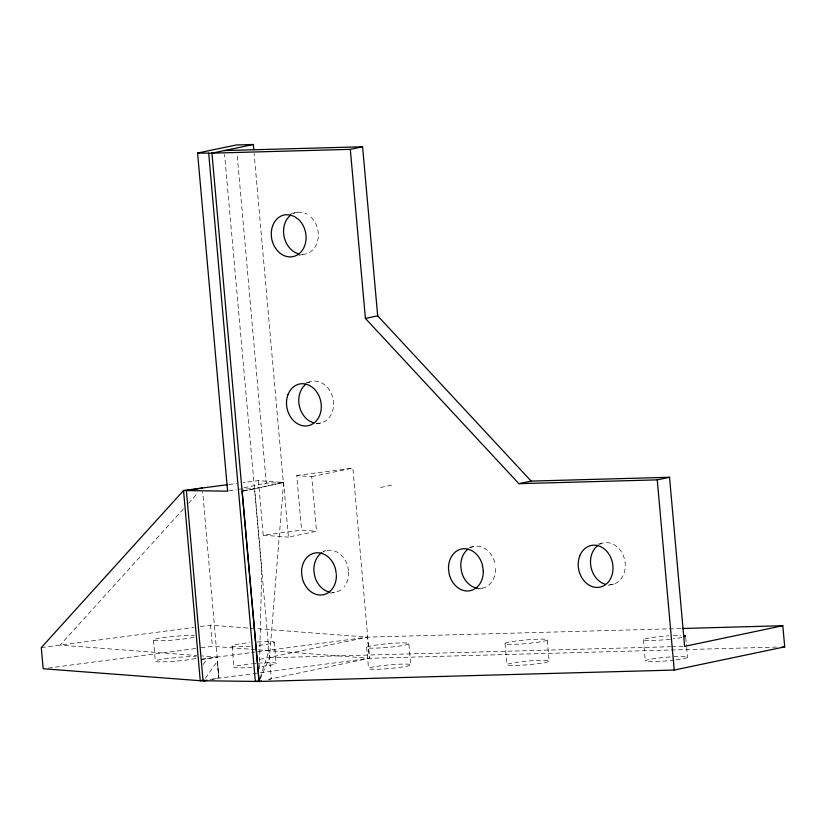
<?xml version="1.0" encoding="UTF-8"?>
<svg xmlns="http://www.w3.org/2000/svg" width="826" height="826" viewBox="0 0 826 826"><rect width="100%" height="100%" fill="white"/><g stroke="black" fill="none" stroke-linecap="round" stroke-linejoin="round"><path stroke-width="0.62" stroke-dasharray="4.13 3.1" d="M259.395 668.626L261.759 569.744L224.558 154.431M268.884 679.406L271.331 678.889L269.483 657.754L283.597 482.518L258.393 480.598L243.102 482.621M260.262 677.785L268.853 650.795L254.666 488.693L237.372 489.168M260.076 679.209L269.483 657.754L268.853 650.795M205.457 678.208L217.434 661.151L219.035 678.218L369.563 658.281L776.967 647.078M203.113 664.476L207.76 658.332M183.382 508.971L60.102 645.116L196.733 655.534M188.555 503.261L198.044 492.781M264.537 483.871L266.302 483.117L283.328 482.642L254.119 153.471M243.35 491.005L283.328 482.642M254.387 488.703L283.597 482.518L288.408 537.127L316.523 531.294L311.722 476.685L296.751 475.518L301.583 530.127L316.523 531.294M290.742 213.686L298.103 212.137L302.646 212.427L307.065 214.13M298.888 255.317L303.792 254.284M306.198 382.748L309.874 381.973M316.337 423.841L322.47 422.551M311.722 476.685L352.867 468.074L369.563 658.281L268.873 679.292M380.497 487.474L392.773 484.893M323.4 551.252L325.857 550.736M469.519 547.349L473.205 546.585M330.524 593.192L336.657 591.901M597.9 544.2L601.586 543.425M478.223 589.021L483.138 587.988M608.05 585.293L614.183 584.003A21.29 17.212 78.1 0 0 623.661 556.476A21.29 17.212 78.1 0 0 599.521 544.375M259.653 659.365L367.684 637.145L680.965 628.534M242.348 491.253L254.666 488.693M243.98 487.743L266.302 483.117L237.093 153.935M228.812 490.943L236.143 489.415M609.774 584.849L614.183 584.003M212.179 679.333L218.828 678.249L217.434 661.151M201.193 659.695L217.166 657.093L202.69 491.862M243.36 490.758L247.046 490.21M229.101 484.48L236.742 483.468M296.751 475.518L352.867 468.074M258.393 480.598L263.215 535.207L301.583 530.127M41.3 647.605L193.965 627.378M200.336 626.531L210.537 625.179L367.684 637.145L251.61 652.53M48.259 668.069L195.865 648.513M200.955 647.832L212.406 646.314L257.423 649.742M201.885 659.117L250.33 652.695M210.083 679.406L218.549 678.291L217.166 657.093L201.843 655.916M269.483 657.754L670.433 646.737M671.724 646.696L683.319 646.376M263.215 535.207L288.408 537.127M258.714 649.845L369.346 658.27L367.477 637.135M348.458 570.849L347.798 566.512A21.29 17.212 78.1 0 0 322.729 552.078M685.756 637.486L686.53 646.18M686.643 647.429L687.531 657.372M643.413 639.644L645.292 660.769M547.266 640.047A21.29 1.817 -5.1 0 1 513.875 644.321A21.29 1.817 -5.1 0 1 517.303 640.862A21.29 1.817 -5.1 0 1 547.266 640.047L549.145 661.172A21.29 1.817 -5.1 0 1 515.754 665.457A21.29 1.817 -5.1 0 1 519.193 661.998A21.29 1.817 -5.1 0 1 549.145 661.172M505.027 643.444L506.916 664.579M408.88 643.846A21.29 1.817 -5.1 0 1 375.489 648.121A21.29 1.817 -5.1 0 1 378.928 644.672A21.29 1.817 -5.1 0 1 408.88 643.846L410.77 664.982A21.29 1.817 -5.1 0 1 377.379 669.256A21.29 1.817 -5.1 0 1 380.807 665.808A21.29 1.817 -5.1 0 1 410.77 664.982M366.651 647.254L368.53 668.379M274.222 642.06L276.09 663.195M232.096 646.19L233.964 667.325M210.537 625.179L212.406 646.314M153.481 640.181L155.35 661.316M673.789 656.701A21.29 1.817 -5.1 0 1 687.604 657.124A21.29 1.817 -5.1 0 1 675.255 659.943M674.243 660.077A21.29 1.817 -5.1 0 1 645.292 661.11A21.29 1.817 -5.1 0 1 670.588 656.907M681.822 637.465A21.29 1.817 -5.1 0 1 673.366 638.818M670.237 639.19A21.29 1.817 -5.1 0 1 643.33 639.882A21.29 1.817 -5.1 0 1 668.699 635.783M673.19 635.504A21.29 1.817 -5.1 0 1 680.861 635.328M195.803 658.322A21.29 1.807 -5.1 0 1 163.042 661.863A21.29 1.807 -5.1 0 1 164.054 658.89L179.851 657.186A21.29 1.807 -5.1 0 1 196.289 656.887M258.053 663.195A21.29 1.807 -5.1 0 1 275.585 662.999A21.29 1.807 -5.1 0 1 267.727 665.601L262.905 666.252A21.29 1.807 -5.1 0 1 258.631 666.727M252.002 667.325A21.29 1.807 -5.1 0 1 233.82 667.14A21.29 1.807 -5.1 0 1 251.424 663.784M252.519 663.67A21.29 1.807 -5.1 0 1 255.843 663.371M307.809 382.923A21.29 17.212 78.1 0 1 333.074 399.03A21.29 17.212 78.1 0 1 315.79 423.273M311.072 217.145A21.29 17.212 78.1 0 1 317.432 241.688A21.29 17.212 78.1 0 1 300.385 254.201M293.757 213.284A21.29 17.212 78.1 0 1 298.103 212.137M470.046 547.814A21.29 17.212 78.2 0 1 494.846 563.012M495.569 568.515A21.29 17.212 78.2 0 1 478.657 588.38M348.634 572.005A21.29 17.212 78.1 0 1 344.205 586.739M340.756 589.96A21.29 17.212 78.1 0 1 332.197 592.448M193.934 637.187A21.29 1.807 -5.1 0 1 161.173 640.728A21.29 1.807 -5.1 0 1 162.185 637.755L167.059 637.104A21.29 1.807 -5.1 0 1 194.42 635.752M257.278 641.978A21.29 1.807 -5.1 0 1 273.84 641.905A21.29 1.807 -5.1 0 1 265.858 644.466L261.037 645.116A21.29 1.807 -5.1 0 1 256.762 645.591M250.133 646.19A21.29 1.807 -5.1 0 1 231.951 646.015A21.29 1.807 -5.1 0 1 249.555 642.649"/><path stroke-width="1.24" d="M259.147 678.9L259.085 681.471L200.408 680.717M682.255 628.493L782.811 625.726L784.7 646.861L674.222 670.051L259.085 681.471L211.941 153.161L253.324 144.498L253.778 149.62M211.941 153.161L350.317 149.351L362.593 146.78L377.678 315.831L531.149 481.093L669.535 477.283L684.609 646.345L782.811 625.726M350.317 149.351L365.402 318.413L377.678 315.831M365.402 318.413L518.873 483.664L531.149 481.093M518.873 483.664L657.259 479.865L669.535 477.283M261.532 680.954L259.085 681.471L242.111 491.274M204.043 680.211L200.233 680.717L43.169 668.74L41.3 647.605L183.548 490.51L227.594 491.191L197.59 153.047L236.298 144.973L253.324 144.498M207.089 680.17L203.062 680.83L186.387 490.634L202.349 488.021M257.815 681.099L255.358 681.502L208.689 153.161L197.59 153.047M227.821 484.645L183.548 490.51L200.233 680.717M211.559 153.202L212.127 153.306L208.689 153.161M224.218 150.58L362.593 146.78M782.119 646.934L784.7 646.861M203.268 680.8L205.777 680.861M336.182 573.43L335.521 569.083A21.29 17.212 78.1 0 0 315.78 552.862A21.29 17.212 78.1 0 0 301.604 573.223L302.44 578.706A21.29 17.212 78.1 0 0 322.181 594.937A21.29 17.212 78.1 0 0 336.358 574.576M657.259 479.865L674.222 670.051M683.804 635.473A21.29 1.817 -5.1 0 1 684.413 636.815M313.519 422.798A21.29 17.212 78.1 0 1 299.27 405.494A21.29 17.212 78.1 0 1 305.888 384.204M299.26 253.995A21.29 17.212 78.1 0 1 284.299 237.599A21.29 17.212 78.1 0 1 289.905 215.782M605.231 584.25A21.29 17.212 78.1 0 1 590.982 566.946A21.29 17.212 78.1 0 1 597.601 545.656M477.521 588.257A21.29 17.212 78.2 0 1 461.497 571.551L460.774 566.047A21.29 17.212 78.2 0 1 468.115 549.053M329.925 592.18A21.29 17.212 78.1 0 1 314.716 576.135L313.88 570.642A21.29 17.212 78.1 0 1 321.758 552.687M290.37 215.008L285.827 214.708A21.29 17.212 78.1 0 0 272.828 242.834A21.29 17.212 78.1 0 0 299.724 253.21A21.29 17.212 78.1 0 0 298.795 219.716L294.789 216.711L290.37 215.008M483.282 571.096L482.56 565.593A21.29 17.212 78.2 0 0 463.138 548.774A21.29 17.212 78.2 0 0 448.497 568.629L449.21 574.132A21.29 17.212 78.2 0 0 468.631 590.941A21.29 17.212 78.2 0 0 483.282 571.096M287.975 394.683A21.29 17.212 78.1 0 0 305.785 425.968A21.29 17.212 78.1 0 0 317.938 393.857A21.29 17.212 78.1 0 0 287.975 394.683M579.687 556.135A21.29 17.212 78.1 0 0 597.497 587.431A21.29 17.212 78.1 0 0 609.65 555.32A21.29 17.212 78.1 0 0 579.687 556.135"/></g></svg>
